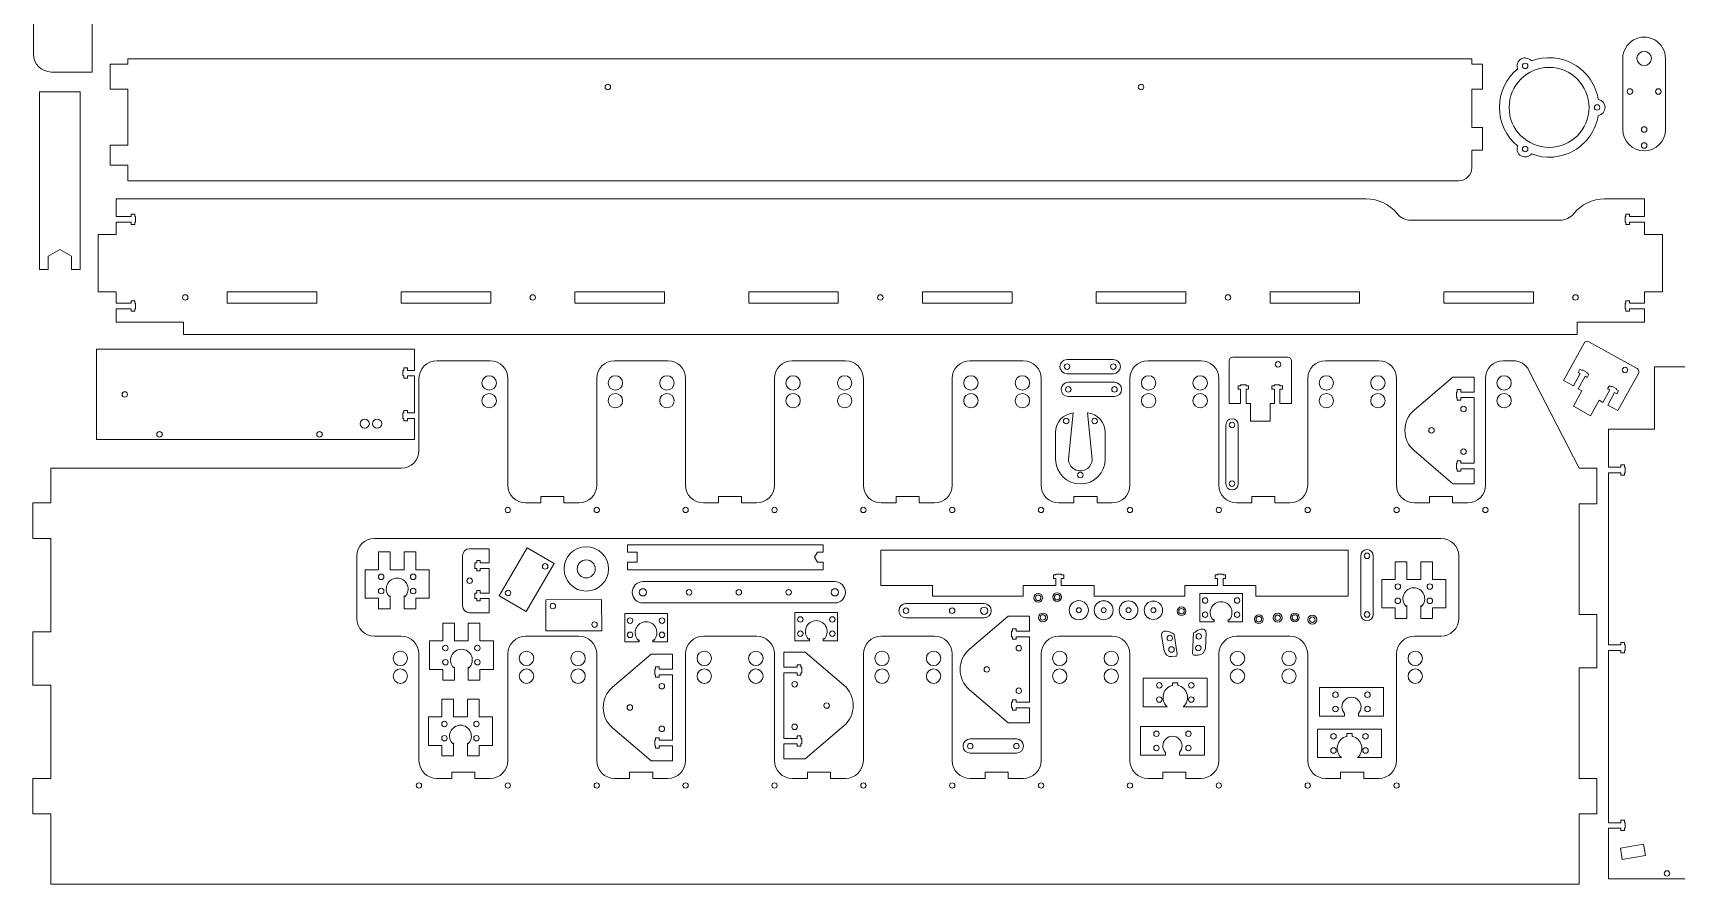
# Model space of a CAD drawing. Header units: millimetres. Extents: x 3 to 1433, y 5 to 997.
# Drawn here: x 6 to 930, y 5 to 484 of the extents above; entities that cross this region are included whole.
import ezdxf

# ---------------------------------------------------------------- set-up
doc = ezdxf.new("R2010")
doc.units = ezdxf.units.MM

msp = doc.modelspace()

# ---------------------------------------------------------------- linework, layer by layer
at = {"color": 7, "linetype": 'Continuous', "lineweight": 15}
for p, q in [((39.14, 730.53), (39.14, 461.53)), ((6.14, 471.53), (6.14, 691.73)), ((49.29, 451.87), (49.29, 465.87)), ((59.29, 465.87), (49.29, 465.87)), ((59.29, 468.87), (59.29, 465.87)), ((815.29, 468.87), (59.29, 468.87)), ((815.29, 468.87), (815.29, 465.87)), ((815.29, 465.87), (821.29, 465.87)), ((821.29, 451.87), (821.29, 465.87)), ((900.32, 469.17), (900.32, 429.17)), ((924.32, 429.17), (924.32, 469.17)), ((39.14, 461.53), (16.14, 461.53)), ((32.47, 450.44), (9.47, 450.44)), ((9.47, 450.44), (9.47, 350.44)), ((32.47, 350.44), (32.47, 450.44)), ((49.29, 451.87), (59.29, 451.87)), ((59.29, 451.87), (59.29, 420.37)), ((821.29, 451.87), (815.29, 451.87)), ((815.29, 451.87), (815.29, 430.37)), ((815.29, 430.37), (821.29, 430.37)), ((821.29, 417.59), (821.29, 430.37)), ((59.29, 420.37), (49.29, 420.37)), ((49.29, 409.2), (49.29, 420.37)), ((815.29, 417.59), (821.29, 417.59)), ((815.29, 407.57), (815.29, 417.59)), ((59.29, 409.2), (49.29, 409.2)), ((59.29, 400.37), (59.29, 409.2)), ((808.09, 400.37), (59.29, 400.37)), ((52.61, 380.14), (52.61, 390.14)), ((756.01, 390.14), (52.61, 390.14)), ((912.61, 390.14), (890.01, 390.14)), ((912.61, 380.14), (912.61, 390.14)), ((61.11, 380.14), (52.61, 380.14)), ((63.11, 381.51), (61.11, 381.51)), ((61.11, 381.51), (61.11, 380.14)), ((63.11, 380.14), (63.11, 381.51)), ((63.61, 380.14), (63.11, 380.14)), ((63.61, 377.04), (63.61, 380.14)), ((901.61, 380.14), (902.11, 380.14)), ((901.61, 377.04), (901.61, 380.14)), ((902.11, 381.51), (904.11, 381.51)), ((902.11, 380.14), (902.11, 381.51)), ((904.11, 381.51), (904.11, 380.14)), ((904.11, 380.14), (912.61, 380.14)), ((42.61, 337.86), (42.61, 370.14)), ((42.61, 370.14), (52.61, 370.14)), ((52.61, 370.14), (52.61, 377.04)), ((52.61, 377.04), (61.11, 377.04)), ((61.11, 377.04), (61.11, 375.66)), ((61.11, 375.66), (63.11, 375.66)), ((63.11, 375.66), (63.11, 377.04)), ((63.11, 377.04), (63.61, 377.04)), ((781.1, 378.14), (864.92, 378.14)), ((902.11, 377.04), (901.61, 377.04)), ((902.11, 375.66), (902.11, 377.04)), ((904.11, 375.66), (902.11, 375.66)), ((904.11, 377.04), (904.11, 375.66)), ((912.61, 377.04), (904.11, 377.04)), ((912.61, 370.14), (912.61, 377.04)), ((922.61, 370.14), (912.61, 370.14)), ((922.61, 337.86), (922.61, 370.14)), ((20.97, 361.65), (14.49, 357.92)), ((27.44, 357.92), (20.97, 361.65)), ((14.49, 357.92), (14.49, 350.44)), ((27.44, 350.44), (27.44, 357.92)), ((9.47, 350.44), (14.49, 350.44)), ((27.44, 350.44), (32.47, 350.44)), ((52.61, 337.86), (42.61, 337.86)), ((52.61, 331.46), (52.61, 337.86)), ((63.11, 332.83), (61.11, 332.83)), ((61.11, 332.83), (61.11, 331.46)), ((63.11, 331.46), (63.11, 332.83)), ((115.18, 337.9), (165.58, 337.9)), ((115.18, 331.5), (115.18, 337.9)), ((165.58, 337.9), (165.58, 331.5)), ((212.96, 337.9), (263.36, 337.9)), ((212.96, 331.5), (212.96, 337.9)), ((263.36, 337.9), (263.36, 331.5)), ((310.74, 337.9), (361.14, 337.9)), ((310.74, 331.5), (310.74, 337.9)), ((361.14, 337.9), (361.14, 331.5)), ((408.52, 337.9), (458.92, 337.9)), ((408.52, 331.5), (408.52, 337.9)), ((458.92, 337.9), (458.92, 331.5)), ((506.29, 337.9), (556.69, 337.9)), ((506.29, 331.5), (506.29, 337.9)), ((556.69, 337.9), (556.69, 331.5)), ((604.07, 337.9), (654.47, 337.9)), ((604.07, 331.5), (604.07, 337.9)), ((654.47, 337.9), (654.47, 331.5)), ((701.85, 331.5), (701.85, 337.9)), ((701.85, 337.9), (752.25, 337.9)), ((752.25, 337.9), (752.25, 331.5)), ((799.63, 337.9), (850.03, 337.9)), ((799.63, 331.5), (799.63, 337.9)), ((850.03, 337.9), (850.03, 331.5)), ((902.11, 332.83), (904.11, 332.83)), ((902.11, 331.46), (902.11, 332.83)), ((904.11, 332.83), (904.11, 331.46)), ((912.61, 337.86), (922.61, 337.86)), ((912.61, 331.46), (912.61, 337.86)), ((61.11, 331.46), (52.61, 331.46)), ((52.61, 320.86), (52.61, 328.36)), ((52.61, 328.36), (61.11, 328.36)), ((61.11, 328.36), (61.11, 326.98)), ((61.11, 326.98), (63.11, 326.98)), ((63.61, 331.46), (63.11, 331.46)), ((63.11, 326.98), (63.11, 328.36)), ((63.11, 328.36), (63.61, 328.36)), ((63.61, 328.36), (63.61, 331.46)), ((165.58, 331.5), (115.18, 331.5)), ((263.36, 331.5), (212.96, 331.5)), ((361.14, 331.5), (310.74, 331.5)), ((458.92, 331.5), (408.52, 331.5)), ((556.69, 331.5), (506.29, 331.5)), ((654.47, 331.5), (604.07, 331.5)), ((752.25, 331.5), (701.85, 331.5)), ((850.03, 331.5), (799.63, 331.5)), ((901.61, 331.46), (902.11, 331.46)), ((901.61, 328.36), (901.61, 331.46)), ((902.11, 328.36), (901.61, 328.36)), ((902.11, 326.98), (902.11, 328.36)), ((904.11, 326.98), (902.11, 326.98)), ((904.11, 331.46), (912.61, 331.46)), ((904.11, 328.36), (904.11, 326.98)), ((912.61, 328.36), (904.11, 328.36)), ((912.61, 320.86), (912.61, 328.36)), ((52.61, 320.86), (90.61, 320.86)), ((90.61, 313.86), (90.61, 320.86)), ((874.61, 320.86), (912.61, 320.86)), ((874.61, 320.86), (874.61, 313.86)), ((41.5, 305.67), (41.5, 254.67)), ((220.5, 305.67), (41.5, 305.67)), ((90.61, 313.86), (874.61, 313.86)), ((220.5, 293.67), (220.5, 305.67)), ((878.53, 308.98), (866.86, 288)), ((908.34, 294.68), (881.25, 309.75)), ((233.03, 299.1), (263.03, 299.1)), ((333.03, 299.1), (363.03, 299.1)), ((433.03, 299.1), (463.03, 299.1)), ((533.03, 299.1), (563.03, 299.1)), ((613.66, 299.79), (587.64, 299.79)), ((633.03, 299.1), (663.03, 299.1)), ((678.86, 299.05), (678.86, 275.05)), ((711.86, 301.05), (680.86, 301.05)), ((713.86, 299.05), (713.86, 275.05)), ((733.03, 299.1), (763.03, 299.1)), ((833.03, 299.1), (838.64, 299.1)), ((214, 293.67), (214.5, 293.67)), ((214, 290.57), (214, 293.67)), ((214.5, 290.57), (214, 290.57)), ((214.5, 293.67), (214.5, 295.04)), ((214.5, 295.04), (216.5, 295.04)), ((214.5, 289.19), (214.5, 290.57)), ((216.5, 289.19), (214.5, 289.19)), ((216.5, 295.04), (216.5, 293.67)), ((216.5, 293.67), (220.5, 293.67)), ((216.5, 290.57), (216.5, 289.19)), ((220.5, 290.57), (216.5, 290.57)), ((220.5, 269.77), (220.5, 290.57)), ((223.03, 248.6), (223.03, 289.1)), ((273.03, 229.1), (273.03, 289.1)), ((323.03, 289.1), (323.03, 229.1)), ((373.03, 229.1), (373.03, 289.1)), ((423.03, 289.1), (423.03, 229.1)), ((473.03, 229.1), (473.03, 289.1)), ((523.03, 289.1), (523.03, 229.1)), ((573.03, 229.1), (573.03, 289.1)), ((583.65, 295.8), (583.65, 295.78)), ((587.64, 291.79), (613.66, 291.79)), ((614.34, 286.94), (588.32, 286.94)), ((617.65, 295.78), (617.65, 295.8)), ((623.03, 289.1), (623.03, 229.1)), ((673.03, 229.1), (673.03, 289.1)), ((723.03, 289.1), (723.03, 229.1)), ((773.03, 229.1), (773.03, 289.1)), ((804.69, 289.9), (782.94, 271.3)), ((816.69, 289.9), (804.69, 289.9)), ((816.69, 281.45), (816.69, 289.9)), ((823.03, 289.1), (823.03, 229.1)), ((847.54, 293.66), (875.79, 238.6)), ((872.5, 284.87), (866.86, 288)), ((872.5, 284.87), (876.39, 291.86)), ((875.18, 292.53), (876.16, 294.28)), ((876.39, 291.86), (875.18, 292.53)), ((879.1, 290.35), (875.21, 283.36)), ((876.16, 294.28), (877.36, 293.61)), ((877.36, 293.61), (877.6, 294.04)), ((877.6, 294.04), (880.31, 292.54)), ((880.3, 289.68), (879.1, 290.35)), ((880.31, 292.54), (880.07, 292.1)), ((880.07, 292.1), (881.27, 291.43)), ((881.27, 291.43), (880.3, 289.68)), ((909.11, 291.96), (897.45, 270.99)), ((918.21, 260.62), (918.21, 295.62)), ((918.21, 295.62), (951.71, 295.62)), ((584.33, 282.95), (584.33, 282.93)), ((588.32, 278.94), (614.34, 278.94)), ((618.33, 282.93), (618.33, 282.95)), ((683.93, 285.05), (685.31, 285.05)), ((683.93, 283.05), (683.93, 285.05)), ((685.31, 283.05), (683.93, 283.05)), ((685.31, 285.55), (688.41, 285.55)), ((685.31, 285.05), (685.31, 285.55)), ((685.31, 275.05), (685.31, 283.05)), ((688.41, 285.55), (688.41, 285.05)), ((688.41, 285.05), (689.78, 285.05)), ((688.41, 283.05), (688.41, 275.05)), ((689.78, 283.05), (688.41, 283.05)), ((689.78, 285.05), (689.78, 283.05)), ((702.93, 285.05), (704.31, 285.05)), ((702.93, 283.05), (702.93, 285.05)), ((704.31, 283.05), (702.93, 283.05)), ((704.31, 285.55), (707.41, 285.55)), ((704.31, 285.05), (704.31, 285.55)), ((704.31, 275.05), (704.31, 283.05)), ((707.41, 285.55), (707.41, 285.05)), ((707.41, 285.05), (708.78, 285.05)), ((707.41, 283.05), (707.41, 275.05)), ((708.78, 283.05), (707.41, 283.05)), ((708.78, 285.05), (708.78, 283.05)), ((806.69, 281.45), (807.19, 281.45)), ((806.69, 278.35), (806.69, 281.45)), ((807.19, 278.35), (806.69, 278.35)), ((807.19, 282.83), (809.19, 282.83)), ((807.19, 281.45), (807.19, 282.83)), ((807.19, 276.98), (807.19, 278.35)), ((809.19, 282.83), (809.19, 281.45)), ((809.19, 281.45), (816.69, 281.45)), ((809.19, 278.35), (809.19, 276.98)), ((816.69, 278.35), (809.19, 278.35)), ((816.69, 241.45), (816.69, 278.35)), ((872.49, 273.43), (877.35, 282.17)), ((877.35, 282.17), (875.21, 283.36)), ((889.1, 275.63), (892.99, 282.62)), ((891.79, 283.29), (892.76, 285.04)), ((892.99, 282.62), (891.79, 283.29)), ((895.7, 281.12), (891.81, 274.13)), ((892.76, 285.04), (893.96, 284.37)), ((893.96, 284.37), (894.21, 284.81)), ((894.21, 284.81), (896.91, 283.3)), ((896.9, 280.45), (895.7, 281.12)), ((896.91, 283.3), (896.67, 282.86)), ((896.67, 282.86), (897.87, 282.2)), ((897.87, 282.2), (896.9, 280.45)), ((214, 269.77), (214.5, 269.77)), ((214, 266.67), (214, 269.77)), ((214.5, 271.14), (216.5, 271.14)), ((214.5, 269.77), (214.5, 271.14)), ((216.5, 271.14), (216.5, 269.77)), ((216.5, 269.77), (220.5, 269.77)), ((588.49, 243.74), (591.01, 269.69)), ((599.19, 269.69), (601.79, 243.76)), ((685.31, 275.05), (678.86, 275.05)), ((690.86, 275.05), (688.41, 275.05)), ((690.86, 265.05), (690.86, 275.05)), ((701.86, 265.05), (701.86, 275.05)), ((704.31, 275.05), (701.86, 275.05)), ((713.86, 275.05), (707.41, 275.05)), ((809.19, 276.98), (807.19, 276.98)), ((882.1, 268.08), (872.49, 273.43)), ((882.1, 268.08), (886.96, 276.82)), ((889.1, 275.63), (886.96, 276.82)), ((897.45, 270.99), (891.81, 274.13)), ((214.5, 266.67), (214, 266.67)), ((214.5, 265.29), (214.5, 266.67)), ((216.5, 265.29), (214.5, 265.29)), ((216.5, 266.67), (216.5, 265.29)), ((220.5, 266.67), (216.5, 266.67)), ((220.5, 254.67), (220.5, 266.67)), ((676.98, 262.9), (676.98, 229.9)), ((683.98, 229.9), (683.98, 262.9)), ((701.86, 265.05), (690.86, 265.05)), ((892.21, 239.17), (892.21, 260.62)), ((892.21, 260.62), (918.21, 260.62)), ((41.5, 254.67), (220.5, 254.67)), ((581.14, 258.75), (581.14, 243.75)), ((609.14, 243.75), (609.14, 258.75)), ((782.94, 248.5), (804.69, 229.9)), ((806.69, 241.45), (807.19, 241.45)), ((806.69, 238.35), (806.69, 241.45)), ((807.19, 242.83), (809.19, 242.83)), ((807.19, 241.45), (807.19, 242.83)), ((809.19, 242.83), (809.19, 241.45)), ((809.19, 241.45), (816.69, 241.45)), ((901.21, 240.55), (899.21, 240.55)), ((899.21, 240.55), (899.21, 239.17)), ((901.21, 239.17), (901.21, 240.55)), ((15.84, 238.6), (213.03, 238.6)), ((15.84, 238.6), (15.84, 219.1)), ((807.19, 238.35), (806.69, 238.35)), ((807.19, 236.98), (807.19, 238.35)), ((809.19, 236.98), (807.19, 236.98)), ((809.19, 238.35), (809.19, 236.98)), ((816.69, 238.35), (809.19, 238.35)), ((816.69, 229.9), (816.69, 238.35)), ((875.79, 238.6), (885.79, 238.6)), ((885.79, 238.6), (885.79, 218.6)), ((899.21, 239.17), (892.21, 239.17)), ((892.21, 139.17), (892.21, 236.07)), ((892.21, 236.07), (899.21, 236.07)), ((899.21, 236.07), (899.21, 234.7)), ((899.21, 234.7), (901.21, 234.7)), ((901.71, 239.17), (901.21, 239.17)), ((901.21, 234.7), (901.21, 236.07)), ((901.21, 236.07), (901.71, 236.07)), ((901.71, 236.07), (901.71, 239.17)), ((291.53, 219.1), (291.53, 222.6)), ((291.53, 222.6), (304.53, 222.6)), ((304.53, 222.6), (304.53, 219.1)), ((391.53, 219.1), (391.53, 222.6)), ((391.53, 222.6), (404.53, 222.6)), ((404.53, 222.6), (404.53, 219.1)), ((491.53, 219.1), (491.53, 222.6)), ((491.53, 222.6), (504.53, 222.6)), ((504.53, 222.6), (504.53, 219.1)), ((591.53, 219.1), (591.53, 222.6)), ((591.53, 222.6), (604.53, 222.6)), ((604.53, 222.6), (604.53, 219.1)), ((691.53, 219.1), (691.53, 222.6)), ((691.53, 222.6), (704.53, 222.6)), ((704.53, 222.6), (704.53, 219.1)), ((791.53, 219.1), (791.53, 222.6)), ((791.53, 222.6), (804.53, 222.6)), ((804.53, 222.6), (804.53, 219.1)), ((804.69, 229.9), (816.69, 229.9)), ((5.79, 199.1), (5.79, 219.1)), ((15.84, 219.1), (5.79, 219.1)), ((291.53, 219.1), (283.03, 219.1)), ((313.03, 219.1), (304.53, 219.1)), ((391.53, 219.1), (383.03, 219.1)), ((413.03, 219.1), (404.53, 219.1)), ((491.53, 219.1), (483.03, 219.1)), ((513.03, 219.1), (504.53, 219.1)), ((591.53, 219.1), (583.03, 219.1)), ((613.03, 219.1), (604.53, 219.1)), ((691.53, 219.1), (683.03, 219.1)), ((713.03, 219.1), (704.53, 219.1)), ((791.53, 219.1), (783.03, 219.1)), ((813.03, 219.1), (804.53, 219.1)), ((875.74, 218.6), (885.79, 218.6)), ((875.74, 156.35), (875.74, 218.6)), ((5.79, 199.1), (15.84, 199.1)), ((15.84, 199.1), (15.84, 146.6)), ((198.03, 199.1), (798.03, 199.1)), ((340.43, 195.52), (450.43, 195.52)), ((340.43, 191.29), (340.43, 195.52)), ((450.43, 195.52), (450.43, 191.29)), ((188.03, 154.1), (188.03, 189.1)), ((200.33, 191.49), (200.33, 181.49)), ((200.33, 191.49), (206.88, 191.49)), ((206.88, 191.49), (206.88, 181.49)), ((214.66, 191.49), (214.66, 181.49)), ((214.66, 191.49), (221.21, 191.49)), ((221.21, 191.49), (221.21, 181.49)), ((247.52, 161.29), (247.52, 189.29)), ((251.52, 193.29), (262.52, 193.29)), ((255.52, 185.29), (254.52, 185.29)), ((254.52, 185.29), (254.52, 182.19)), ((257.52, 186.67), (255.52, 186.67)), ((255.52, 186.67), (255.52, 185.29)), ((257.52, 185.29), (257.52, 186.67)), ((262.52, 185.29), (257.52, 185.29)), ((262.52, 193.29), (262.52, 185.29)), ((283.91, 193.86), (268.12, 166.73)), ((283.24, 157.92), (299.04, 185.06)), ((299.04, 185.06), (283.91, 193.86)), ((340.43, 191.29), (345.83, 191.29)), ((345.83, 185.74), (340.43, 185.74)), ((340.43, 181.52), (340.43, 185.74)), ((345.83, 191.29), (345.83, 185.74)), ((445.63, 188.52), (447.23, 191.29)), ((447.23, 185.74), (445.63, 188.52)), ((447.23, 191.29), (450.43, 191.29)), ((450.43, 185.74), (447.23, 185.74)), ((450.43, 185.74), (450.43, 181.52)), ((745.87, 192.53), (482.87, 192.53)), ((482.87, 192.53), (482.87, 172.53)), ((745.87, 166.53), (745.87, 192.53)), ((752.92, 189.31), (752.92, 156.31)), ((759.92, 156.31), (759.92, 189.31)), ((772.3, 186.01), (778.85, 186.01)), ((772.3, 186.01), (772.3, 176.01)), ((778.85, 186.01), (778.85, 176.01)), ((786.63, 186.01), (786.63, 176.01)), ((786.63, 186.01), (793.18, 186.01)), ((793.18, 186.01), (793.18, 176.01)), ((808.03, 189.1), (808.03, 154.1)), ((192.77, 181.49), (192.77, 165.49)), ((200.33, 181.49), (192.77, 181.49)), ((214.66, 181.49), (206.88, 181.49)), ((228.77, 181.49), (221.21, 181.49)), ((228.77, 165.49), (228.77, 181.49)), ((254.52, 182.19), (255.52, 182.19)), ((255.52, 182.19), (255.52, 180.82)), ((255.52, 180.82), (257.52, 180.82)), ((257.52, 180.82), (257.52, 182.19)), ((257.52, 182.19), (262.52, 182.19)), ((262.52, 182.19), (262.52, 168.39)), ((450.43, 181.52), (340.43, 181.52)), ((581.32, 178.53), (579.95, 178.53)), ((579.95, 178.53), (579.95, 176.53)), ((579.95, 176.53), (581.32, 176.53)), ((584.42, 179.03), (581.32, 179.03)), ((581.32, 179.03), (581.32, 178.53)), ((581.32, 176.53), (581.32, 172.53)), ((584.42, 178.53), (584.42, 179.03)), ((585.8, 178.53), (584.42, 178.53)), ((584.42, 172.53), (584.42, 176.53)), ((584.42, 176.53), (585.8, 176.53)), ((585.8, 176.53), (585.8, 178.53)), ((672.32, 178.53), (670.95, 178.53)), ((670.95, 178.53), (670.95, 176.53)), ((670.95, 176.53), (672.32, 176.53)), ((675.42, 179.03), (672.32, 179.03)), ((672.32, 179.03), (672.32, 178.53)), ((672.32, 176.53), (672.32, 172.53)), ((675.42, 178.53), (675.42, 179.03)), ((676.8, 178.53), (675.42, 178.53)), ((675.42, 172.53), (675.42, 176.53)), ((675.42, 176.53), (676.8, 176.53)), ((676.8, 176.53), (676.8, 178.53)), ((764.74, 160.01), (764.74, 176.01)), ((764.74, 176.01), (772.3, 176.01)), ((778.85, 176.01), (786.63, 176.01)), ((793.18, 176.01), (800.74, 176.01)), ((800.74, 176.01), (800.74, 160.01)), ((206.45, 166.34), (206.88, 166.76)), ((206.88, 159.49), (206.88, 166.76)), ((214.66, 159.49), (214.66, 166.76)), ((214.66, 166.76), (215.08, 166.34)), ((255.52, 168.39), (254.52, 168.39)), ((254.52, 168.39), (254.52, 165.29)), ((257.52, 169.77), (255.52, 169.77)), ((255.52, 169.77), (255.52, 168.39)), ((257.52, 168.39), (257.52, 169.77)), ((262.52, 168.39), (257.52, 168.39)), ((268.12, 166.73), (283.24, 157.92)), ((456.98, 174.78), (348.98, 174.78)), ((511.87, 172.53), (482.87, 172.53)), ((511.87, 166.53), (511.87, 172.53)), ((511.87, 166.53), (562.87, 166.53)), ((581.32, 172.53), (562.87, 172.53)), ((562.87, 172.53), (562.87, 166.53)), ((602.87, 172.53), (584.42, 172.53)), ((602.87, 166.53), (602.87, 172.53)), ((602.87, 166.53), (653.87, 166.53)), ((672.32, 172.53), (653.87, 172.53)), ((653.87, 172.53), (653.87, 166.53)), ((662.32, 168.19), (662.32, 152.19)), ((686.32, 168.19), (662.32, 168.19)), ((693.87, 172.53), (675.42, 172.53)), ((686.32, 152.19), (686.32, 168.19)), ((693.87, 166.53), (693.87, 172.53)), ((693.87, 166.53), (745.87, 166.53)), ((192.77, 165.49), (200.33, 165.49)), ((200.33, 159.49), (200.33, 165.49)), ((206.88, 159.49), (200.33, 159.49)), ((221.21, 159.49), (214.66, 159.49)), ((221.21, 165.49), (228.77, 165.49)), ((221.21, 159.49), (221.21, 165.49)), ((262.52, 157.29), (251.52, 157.29)), ((254.52, 165.29), (255.52, 165.29)), ((255.52, 165.29), (255.52, 163.92)), ((255.52, 163.92), (257.52, 163.92)), ((257.52, 163.92), (257.52, 165.29)), ((257.52, 165.29), (262.52, 165.29)), ((262.52, 165.29), (262.52, 157.29)), ((325.75, 164.65), (294.35, 164.52)), ((294.35, 164.52), (294.42, 147.02)), ((325.82, 147.15), (325.75, 164.65)), ((348.98, 162.78), (456.98, 162.78)), ((434.56, 157.52), (434.56, 141.52)), ((458.56, 157.52), (434.56, 157.52)), ((458.56, 141.52), (458.56, 157.52)), ((493.01, 158.42), (493.01, 158.4)), ((541.01, 162.42), (497.01, 162.42)), ((545.01, 158.4), (545.01, 158.42)), ((772.3, 160.01), (764.74, 160.01)), ((772.3, 154.01), (772.3, 160.01)), ((778.85, 161.28), (778.43, 160.86)), ((778.85, 154.01), (778.85, 161.28)), ((786.63, 154.01), (786.63, 161.28)), ((787.06, 160.86), (786.63, 161.28)), ((800.74, 160.01), (793.18, 160.01)), ((793.18, 154.01), (793.18, 160.01)), ((236.46, 151.44), (236.46, 141.44)), ((236.46, 151.44), (243.01, 151.44)), ((243.01, 151.44), (243.01, 141.44)), ((250.79, 151.44), (250.79, 141.44)), ((250.79, 151.44), (257.34, 151.44)), ((257.34, 151.44), (257.34, 141.44)), ((338.78, 156.87), (338.78, 140.87)), ((362.78, 156.87), (338.78, 156.87)), ((362.78, 140.87), (362.78, 156.87)), ((497.01, 154.4), (541.01, 154.4)), ((554.48, 155.38), (532.73, 136.78)), ((566.48, 155.38), (554.48, 155.38)), ((556.98, 148.31), (558.98, 148.31)), ((556.98, 146.93), (556.98, 148.31)), ((558.98, 148.31), (558.98, 146.93)), ((566.48, 146.93), (566.48, 155.38)), ((662.32, 152.19), (670.43, 152.19)), ((663.73, 148.09), (663.65, 148.09)), ((670, 153.05), (670.43, 153.46)), ((670.43, 153.46), (670.43, 152.19)), ((678.21, 153.46), (678.63, 153.04)), ((678.21, 152.19), (678.21, 153.46)), ((678.21, 152.19), (686.32, 152.19)), ((778.85, 154.01), (772.3, 154.01)), ((793.18, 154.01), (786.63, 154.01)), ((885.79, 156.35), (875.74, 156.35)), ((885.79, 156.35), (885.79, 126.35)), ((5.79, 116.6), (5.79, 146.6)), ((15.84, 146.6), (5.79, 146.6)), ((213.03, 144.1), (198.03, 144.1)), ((228.9, 141.44), (228.9, 125.44)), ((236.46, 141.44), (228.9, 141.44)), ((250.79, 141.44), (243.01, 141.44)), ((264.9, 141.44), (257.34, 141.44)), ((264.9, 125.44), (264.9, 141.44)), ((313.03, 144.1), (283.03, 144.1)), ((294.42, 147.02), (325.82, 147.15)), ((338.78, 140.87), (346.89, 140.87)), ((346.46, 141.73), (346.89, 142.14)), ((346.89, 142.14), (346.89, 140.87)), ((354.67, 142.14), (355.09, 141.72)), ((354.67, 140.87), (354.67, 142.14)), ((354.67, 140.87), (362.78, 140.87)), ((413.03, 144.1), (383.03, 144.1)), ((434.56, 141.52), (442.67, 141.52)), ((442.24, 142.37), (442.67, 142.79)), ((442.67, 142.79), (442.67, 141.52)), ((450.45, 142.79), (450.87, 142.37)), ((450.45, 141.52), (450.45, 142.79)), ((450.45, 141.52), (458.56, 141.52)), ((513.03, 144.1), (483.03, 144.1)), ((556.48, 146.93), (556.98, 146.93)), ((556.48, 143.83), (556.48, 146.93)), ((556.98, 143.83), (556.48, 143.83)), ((556.98, 142.46), (556.98, 143.83)), ((558.98, 142.46), (556.98, 142.46)), ((558.98, 146.93), (566.48, 146.93)), ((558.98, 143.83), (558.98, 142.46)), ((566.48, 143.83), (558.98, 143.83)), ((566.48, 106.93), (566.48, 143.83)), ((613.03, 144.1), (583.03, 144.1)), ((640.86, 144.6), (642.2, 135.95)), ((642.8, 146.91), (642.72, 146.91)), ((649.68, 133.93), (647.95, 145.31)), ((658.71, 145.91), (658.27, 134.41)), ((665.47, 137.26), (665.84, 146.01)), ((713.03, 144.1), (683.03, 144.1)), ((798.03, 144.1), (783.03, 144.1)), ((899.21, 139.17), (892.21, 139.17)), ((901.21, 140.55), (899.21, 140.55)), ((899.21, 140.55), (899.21, 139.17)), ((901.21, 139.17), (901.21, 140.55)), ((901.71, 139.17), (901.21, 139.17)), ((901.71, 136.07), (901.71, 139.17)), ((223.03, 74.1), (223.03, 134.1)), ((273.03, 134.1), (273.03, 74.1)), ((323.03, 74.1), (323.03, 134.1)), ((353.67, 133.96), (331.93, 115.36)), ((365.67, 133.96), (353.67, 133.96)), ((365.67, 125.51), (365.67, 133.96)), ((373.03, 134.1), (373.03, 74.1)), ((423.03, 74.1), (423.03, 134.1)), ((428.36, 135.07), (440.36, 135.07)), ((428.36, 126.62), (428.36, 135.07)), ((440.36, 135.07), (462.11, 116.47)), ((473.03, 134.1), (473.03, 74.1)), ((523.03, 74.1), (523.03, 134.1)), ((573.03, 134.1), (573.03, 74.1)), ((623.03, 74.1), (623.03, 134.1)), ((646.64, 132.66), (648.75, 132.78)), ((659.33, 133.38), (661.43, 133.49)), ((673.03, 134.1), (673.03, 74.1)), ((723.03, 74.1), (723.03, 134.1)), ((773.03, 134.1), (773.03, 74.1)), ((892.21, 39.17), (892.21, 136.07)), ((892.21, 136.07), (899.21, 136.07)), ((899.21, 136.07), (899.21, 134.7)), ((899.21, 134.7), (901.21, 134.7)), ((901.21, 134.7), (901.21, 136.07)), ((901.21, 136.07), (901.71, 136.07)), ((228.9, 125.44), (236.46, 125.44)), ((236.46, 119.44), (236.46, 125.44)), ((242.59, 126.3), (243.01, 126.71)), ((243.01, 119.44), (243.01, 126.71)), ((250.79, 119.44), (250.79, 126.71)), ((250.79, 126.71), (251.21, 126.29)), ((257.34, 125.44), (264.9, 125.44)), ((257.34, 119.44), (257.34, 125.44)), ((355.67, 125.51), (356.17, 125.51)), ((355.67, 122.41), (355.67, 125.51)), ((356.17, 122.41), (355.67, 122.41)), ((356.17, 126.89), (358.17, 126.89)), ((356.17, 125.51), (356.17, 126.89)), ((356.17, 121.04), (356.17, 122.41)), ((358.17, 121.04), (356.17, 121.04)), ((358.17, 126.89), (358.17, 125.51)), ((358.17, 125.51), (365.67, 125.51)), ((358.17, 122.41), (358.17, 121.04)), ((365.67, 122.41), (358.17, 122.41)), ((365.67, 85.51), (365.67, 122.41)), ((435.86, 126.62), (428.36, 126.62)), ((428.36, 123.52), (435.86, 123.52)), ((428.36, 86.62), (428.36, 123.52)), ((437.86, 128), (435.86, 128)), ((435.86, 128), (435.86, 126.62)), ((435.86, 123.52), (435.86, 122.15)), ((435.86, 122.15), (437.86, 122.15)), ((437.86, 126.62), (437.86, 128)), ((438.36, 126.62), (437.86, 126.62)), ((437.86, 122.15), (437.86, 123.52)), ((437.86, 123.52), (438.36, 123.52)), ((438.36, 123.52), (438.36, 126.62)), ((666.52, 120.44), (630.52, 120.44)), ((630.52, 120.44), (630.52, 104.44)), ((666.52, 104.44), (666.52, 120.44)), ((875.74, 126.35), (885.79, 126.35)), ((875.74, 64.1), (875.74, 126.35)), ((5.79, 116.6), (15.84, 116.6)), ((15.84, 116.6), (15.84, 64.1)), ((243.01, 119.44), (236.46, 119.44)), ((257.34, 119.44), (250.79, 119.44)), ((532.73, 113.99), (554.48, 95.38)), ((650.02, 117.94), (647.02, 117.94)), ((647.02, 117.94), (647.02, 116.38)), ((650.02, 116.38), (650.02, 117.94)), ((765.66, 115.15), (729.66, 115.15)), ((729.66, 115.15), (729.66, 99.15)), ((765.66, 99.15), (765.66, 115.15)), ((235.92, 108.69), (235.92, 98.69)), ((235.92, 108.69), (242.47, 108.69)), ((242.47, 108.69), (242.47, 98.69)), ((250.25, 108.69), (250.25, 98.69)), ((250.25, 108.69), (256.8, 108.69)), ((256.8, 108.69), (256.8, 98.69)), ((556.48, 106.93), (556.98, 106.93)), ((556.48, 103.83), (556.48, 106.93)), ((556.98, 103.83), (556.48, 103.83)), ((556.98, 108.31), (558.98, 108.31)), ((556.98, 106.93), (556.98, 108.31)), ((556.98, 102.46), (556.98, 103.83)), ((558.98, 102.46), (556.98, 102.46)), ((558.98, 108.31), (558.98, 106.93)), ((558.98, 106.93), (566.48, 106.93)), ((558.98, 103.83), (558.98, 102.46)), ((566.48, 103.83), (558.98, 103.83)), ((566.48, 95.38), (566.48, 103.83)), ((630.52, 104.44), (643.99, 104.44)), ((653.06, 104.44), (666.52, 104.44)), ((228.36, 98.69), (228.36, 82.69)), ((235.92, 98.69), (228.36, 98.69)), ((250.25, 98.69), (242.47, 98.69)), ((264.36, 98.69), (256.8, 98.69)), ((264.36, 82.69), (264.36, 98.69)), ((331.93, 92.56), (353.67, 73.96)), ((462.11, 93.67), (440.36, 75.07)), ((554.48, 95.38), (566.48, 95.38)), ((628.93, 93.2), (664.93, 93.2)), ((628.93, 77.2), (628.93, 93.2)), ((664.93, 93.2), (664.93, 77.2)), ((729.66, 99.15), (743.77, 99.15)), ((743.77, 100.61), (743.77, 99.15)), ((751.55, 99.15), (751.55, 100.61)), ((751.55, 99.15), (765.66, 99.15)), ((242.05, 83.55), (242.47, 83.96)), ((242.47, 76.69), (242.47, 83.96)), ((250.25, 76.69), (250.25, 83.96)), ((250.25, 83.96), (250.67, 83.54)), ((355.67, 85.51), (356.17, 85.51)), ((355.67, 82.41), (355.67, 85.51)), ((356.17, 86.89), (358.17, 86.89)), ((356.17, 85.51), (356.17, 86.89)), ((358.17, 86.89), (358.17, 85.51)), ((358.17, 85.51), (365.67, 85.51)), ((435.86, 86.62), (428.36, 86.62)), ((428.36, 83.52), (435.86, 83.52)), ((428.36, 75.07), (428.36, 83.52)), ((437.86, 88), (435.86, 88)), ((435.86, 88), (435.86, 86.62)), ((435.86, 83.52), (435.86, 82.15)), ((437.86, 86.62), (437.86, 88)), ((438.36, 86.62), (437.86, 86.62)), ((437.86, 82.15), (437.86, 83.52)), ((437.86, 83.52), (438.36, 83.52)), ((438.36, 83.52), (438.36, 86.62)), ((533.15, 86.26), (559.17, 86.26)), ((728.55, 91.77), (764.55, 91.77)), ((728.55, 75.77), (728.55, 91.77)), ((745.05, 89.27), (748.05, 89.27)), ((745.05, 87.71), (745.05, 89.27)), ((748.05, 89.27), (748.05, 87.71)), ((764.55, 91.77), (764.55, 75.77)), ((228.36, 82.69), (235.92, 82.69)), ((235.92, 76.69), (235.92, 82.69)), ((242.47, 76.69), (235.92, 76.69)), ((256.8, 76.69), (250.25, 76.69)), ((256.8, 82.69), (264.36, 82.69)), ((256.8, 76.69), (256.8, 82.69)), ((356.17, 82.41), (355.67, 82.41)), ((356.17, 81.04), (356.17, 82.41)), ((358.17, 81.04), (356.17, 81.04)), ((358.17, 82.41), (358.17, 81.04)), ((365.67, 82.41), (358.17, 82.41)), ((365.67, 73.96), (365.67, 82.41)), ((440.36, 75.07), (428.36, 75.07)), ((435.86, 82.15), (437.86, 82.15)), ((529.16, 82.25), (529.16, 82.27)), ((559.17, 78.26), (533.15, 78.26)), ((563.16, 82.27), (563.16, 82.25)), ((643.04, 77.2), (628.93, 77.2)), ((643.04, 77.2), (643.04, 78.65)), ((650.82, 78.65), (650.82, 77.2)), ((664.93, 77.2), (650.82, 77.2)), ((742.02, 75.77), (728.55, 75.77)), ((764.55, 75.77), (751.09, 75.77)), ((241.53, 64.1), (241.53, 67.6)), ((241.53, 67.6), (254.53, 67.6)), ((254.53, 67.6), (254.53, 64.1)), ((341.53, 64.1), (341.53, 67.6)), ((341.53, 67.6), (354.53, 67.6)), ((353.67, 73.96), (365.67, 73.96)), ((354.53, 67.6), (354.53, 64.1)), ((441.53, 64.1), (441.53, 67.6)), ((441.53, 67.6), (454.53, 67.6)), ((454.53, 67.6), (454.53, 64.1)), ((541.53, 64.1), (541.53, 67.6)), ((541.53, 67.6), (554.53, 67.6)), ((554.53, 67.6), (554.53, 64.1)), ((641.53, 64.1), (641.53, 67.6)), ((641.53, 67.6), (654.53, 67.6)), ((654.53, 67.6), (654.53, 64.1)), ((741.53, 64.1), (741.53, 67.6)), ((741.53, 67.6), (754.53, 67.6)), ((754.53, 67.6), (754.53, 64.1)), ((5.79, 44.1), (5.79, 64.1)), ((15.84, 64.1), (5.79, 64.1)), ((241.53, 64.1), (233.03, 64.1)), ((263.03, 64.1), (254.53, 64.1)), ((341.53, 64.1), (333.03, 64.1)), ((363.03, 64.1), (354.53, 64.1)), ((441.53, 64.1), (433.03, 64.1)), ((463.03, 64.1), (454.53, 64.1)), ((541.53, 64.1), (533.03, 64.1)), ((563.03, 64.1), (554.53, 64.1)), ((641.53, 64.1), (633.03, 64.1)), ((663.03, 64.1), (654.53, 64.1)), ((741.53, 64.1), (733.03, 64.1)), ((763.03, 64.1), (754.53, 64.1)), ((885.79, 64.1), (875.74, 64.1)), ((885.79, 64.1), (885.79, 44.1)), ((15.84, 44.1), (5.79, 44.1)), ((15.84, 4.6), (15.84, 44.1)), ((875.74, 44.1), (875.74, 4.6)), ((885.79, 44.1), (875.74, 44.1)), ((899.21, 39.17), (892.21, 39.17)), ((901.21, 40.55), (899.21, 40.55)), ((899.21, 40.55), (899.21, 39.17)), ((901.21, 39.17), (901.21, 40.55)), ((901.71, 39.17), (901.21, 39.17)), ((901.71, 36.07), (901.71, 39.17)), ((892.21, 7.62), (892.21, 36.07)), ((892.21, 36.07), (899.21, 36.07)), ((899.21, 36.07), (899.21, 34.7)), ((899.21, 34.7), (901.21, 34.7)), ((901.21, 34.7), (901.21, 36.07)), ((901.21, 36.07), (901.71, 36.07)), ((898.93, 24.77), (911.91, 27.06)), ((900.04, 18.47), (898.93, 24.77)), ((913.02, 20.76), (900.04, 18.47)), ((911.91, 27.06), (913.02, 20.76)), ((875.74, 4.6), (15.84, 4.6)), ((892.21, 7.62), (951.71, 7.62))]:
    msp.add_line(p, q, dxfattribs=at)
for centre, radius in [((912.32, 469.17), 4.05), ((858.87, 441.59), 22.5), ((845.37, 464.97), 1.55), ((329.29, 453.07), 1.55), ((629.29, 453.07), 1.55), ((904.32, 450.57), 1.55), ((920.32, 450.57), 1.55), ((885.87, 441.59), 1.55), ((912.32, 429.17), 1.55), ((845.37, 418.21), 1.55), ((912.32, 420.17), 1.55), ((91.5, 334.7), 1.55), ((287.05, 334.7), 1.55), ((482.61, 334.7), 1.55), ((678.16, 334.7), 1.55), ((873.72, 334.7), 1.55), ((587.65, 295.79), 1.55), ((613.65, 295.79), 1.55), ((706.36, 297.05), 1.55), ((262.53, 286.6), 4.05), ((333.53, 286.6), 4.05), ((362.53, 286.6), 4.05), ((433.53, 286.6), 4.05), ((462.53, 286.6), 4.05), ((533.53, 286.6), 4.05), ((562.53, 286.6), 4.05), ((633.53, 286.6), 4.05), ((662.53, 286.6), 4.05), ((733.53, 286.6), 4.05), ((762.53, 286.6), 4.05), ((833.53, 286.6), 4.05), ((901.59, 293.86), 1.55), ((57.5, 280.12), 1.55), ((262.53, 276.6), 4.05), ((333.53, 276.6), 4.05), ((362.53, 276.6), 4.05), ((433.53, 276.6), 4.05), ((462.53, 276.6), 4.05), ((533.53, 276.6), 4.05), ((562.53, 276.6), 4.05), ((588.33, 282.94), 1.55), ((614.33, 282.94), 1.55), ((633.53, 276.6), 4.05), ((662.53, 276.6), 4.05), ((733.53, 276.6), 4.05), ((762.53, 276.6), 4.05), ((833.53, 276.6), 4.05), ((810.69, 271.89), 1.55), ((77.05, 257.67), 1.55), ((167.05, 257.67), 1.55), ((192.5, 263.67), 2.6), ((199.5, 263.67), 2.6), ((587.14, 265.15), 1.55), ((603.14, 265.15), 1.55), ((680.48, 262.9), 1.55), ((792.69, 259.9), 1.55), ((810.69, 247.92), 1.55), ((595.14, 234.75), 1.55), ((680.48, 229.9), 1.55), ((273.03, 215.1), 1.5), ((323.03, 215.1), 1.5), ((373.03, 215.1), 1.5), ((423.03, 215.1), 1.5), ((473.03, 215.1), 1.5), ((523.03, 215.1), 1.5), ((573.03, 215.1), 1.5), ((623.03, 215.1), 1.5), ((673.03, 215.1), 1.5), ((723.03, 215.1), 1.5), ((773.03, 215.1), 1.5), ((823.03, 215.1), 1.5), ((317.14, 181.96), 12.5), ((294, 183.36), 1.55), ((317.14, 181.96), 5.05), ((756.42, 189.31), 1.55), ((201.77, 177.49), 1.55), ((219.77, 177.49), 1.55), ((251.52, 175.29), 1.55), ((201.77, 169.49), 1.55), ((219.77, 169.49), 1.55), ((273.15, 168.42), 1.55), ((348.98, 168.78), 2.05), ((374.98, 168.78), 1.55), ((402.98, 168.78), 1.55), ((430.98, 168.78), 1.55), ((456.98, 168.78), 2.05), ((571.43, 165.7), 2.5), ((571.43, 165.7), 1.55), ((582.07, 166.07), 2.5), ((582.07, 166.07), 1.55), ((773.74, 172.01), 1.55), ((791.74, 172.01), 1.55), ((298.36, 161.04), 1.55), ((497.01, 158.42), 1.55), ((523.01, 158.42), 1.55), ((541.01, 158.42), 2.05), ((594.23, 158.7), 5.4), ((594.23, 158.7), 1.4), ((608.23, 158.7), 5.33), ((608.23, 158.7), 1.4), ((622.23, 158.7), 5.25), ((622.23, 158.7), 1.4), ((636.23, 158.7), 5.17), ((636.23, 158.7), 1.4), ((652.02, 158.14), 2.5), ((652.02, 158.14), 1.55), ((665.32, 164.19), 1.55), ((665.32, 156.19), 1.55), ((683.32, 164.19), 1.55), ((683.32, 156.19), 1.55), ((756.42, 156.31), 1.55), ((773.74, 164.01), 1.55), ((791.74, 164.01), 1.55), ((321.8, 150.63), 1.55), ((341.78, 152.87), 1.55), ((359.78, 152.87), 1.55), ((437.56, 153.52), 1.55), ((455.56, 153.52), 1.55), ((574.06, 154.64), 2.5), ((574.06, 154.64), 1.55), ((695.56, 153.66), 2.5), ((695.56, 153.66), 1.55), ((706.15, 154.47), 2.5), ((706.15, 154.47), 1.55), ((715.79, 154.63), 2.5), ((715.79, 154.63), 1.55), ((725.65, 153.37), 2.5), ((725.65, 153.37), 1.55), ((237.9, 137.44), 1.55), ((255.9, 137.44), 1.55), ((341.78, 144.87), 1.55), ((359.78, 144.87), 1.55), ((437.56, 145.52), 1.55), ((455.56, 145.52), 1.55), ((560.48, 137.37), 1.55), ((645.44, 143.05), 1.55), ((661.49, 137.48), 1.55), ((661.74, 143.97), 1.55), ((212.53, 131.6), 4.05), ((237.9, 129.44), 1.55), ((255.9, 129.44), 1.55), ((283.53, 131.6), 4.05), ((312.53, 131.6), 4.05), ((383.53, 131.6), 4.05), ((412.53, 131.6), 4.05), ((483.53, 131.6), 4.05), ((512.53, 131.6), 4.05), ((583.53, 131.6), 4.05), ((612.53, 131.6), 4.05), ((646.42, 136.63), 1.55), ((683.53, 131.6), 4.05), ((712.53, 131.6), 4.05), ((783.53, 131.6), 4.05), ((212.53, 121.6), 4.05), ((283.53, 121.6), 4.05), ((312.53, 121.6), 4.05), ((383.53, 121.6), 4.05), ((412.53, 121.6), 4.05), ((483.53, 121.6), 4.05), ((512.53, 121.6), 4.05), ((542.48, 125.38), 1.55), ((583.53, 121.6), 4.05), ((612.53, 121.6), 4.05), ((683.53, 121.6), 4.05), ((712.53, 121.6), 4.05), ((783.53, 121.6), 4.05), ((359.67, 115.95), 1.55), ((434.36, 117.06), 1.55), ((560.48, 113.4), 1.55), ((639.52, 116.44), 1.55), ((657.52, 116.44), 1.55), ((738.66, 111.15), 1.55), ((756.66, 111.15), 1.55), ((341.67, 103.96), 1.55), ((452.36, 105.07), 1.55), ((639.52, 108.44), 1.55), ((657.52, 108.44), 1.55), ((738.66, 103.15), 1.55), ((756.66, 103.15), 1.55), ((237.36, 94.69), 1.55), ((255.36, 94.69), 1.55), ((359.67, 91.98), 1.55), ((434.36, 93.09), 1.55), ((237.36, 86.69), 1.55), ((255.36, 86.69), 1.55), ((533.16, 82.26), 1.55), ((559.16, 82.26), 1.55), ((637.93, 89.2), 1.55), ((655.93, 89.2), 1.55), ((737.55, 87.77), 1.55), ((755.55, 87.77), 1.55), ((637.93, 81.2), 1.55), ((655.93, 81.2), 1.55), ((737.55, 79.77), 1.55), ((755.55, 79.77), 1.55), ((223.03, 60.1), 1.5), ((273.03, 60.1), 1.5), ((323.03, 60.1), 1.5), ((373.03, 60.1), 1.5), ((423.03, 60.1), 1.5), ((473.03, 60.1), 1.5), ((523.03, 60.1), 1.5), ((573.03, 60.1), 1.5), ((623.03, 60.1), 1.5), ((673.03, 60.1), 1.5), ((723.03, 60.1), 1.5), ((773.03, 60.1), 1.5), ((925.21, 10.62), 1.55)]:
    msp.add_circle(centre, radius, dxfattribs=at)
for centre, radius, start, end in [((912.32, 469.17), 12, 359.99999, 180.00001), ((16.14, 471.53), 10, 180, 270), ((858.87, 441.59), 28, 129.15248, 230.84752), ((845.37, 464.97), 4.5, 38.22172, 201.77828), ((858.87, 441.59), 28, 9.15248, 110.84752), ((885.87, 441.59), 4.5, 278.22172, 81.77828), ((858.87, 441.59), 28, 249.15248, 350.84752), ((912.32, 429.17), 12, 180, 0), ((845.37, 418.21), 4.5, 158.22172, 321.77828), ((808.09, 407.57), 7.2, 270, 0), ((756.01, 367.91), 22.23, 38.88215, 90), ((890.01, 367.91), 22.23, 90, 141.11785), ((781.1, 388.14), 10, 218.88215, 270), ((864.92, 388.14), 10, 270, 321.11785), ((880.27, 308.01), 2, 60.91559, 150.91559), ((233.03, 289.1), 10, 90, 180), ((263.03, 289.1), 10, 360, 90), ((333.03, 289.1), 10, 90, 180), ((363.03, 289.1), 10, 360, 90), ((433.03, 289.1), 10, 90, 180), ((463.03, 289.1), 10, 360, 90), ((533.03, 289.1), 10, 90, 180), ((563.03, 289.1), 10, 360, 90), ((587.64, 295.8), 3.99, 90, 180), ((613.66, 295.8), 3.99, 0, 90), ((633.03, 289.1), 10, 90, 180), ((663.03, 289.1), 10, 360, 90), ((680.86, 299.05), 2, 90, 180), ((711.86, 299.05), 2, 0, 90), ((733.03, 289.1), 10, 90, 180), ((763.03, 289.1), 10, 360, 90), ((833.03, 289.1), 10, 90, 180), ((838.64, 289.1), 10, 27.159, 90), ((587.64, 295.78), 3.99, 180, 270), ((588.32, 282.95), 3.99, 90, 180), ((613.66, 295.78), 3.99, 270, 0), ((614.34, 282.95), 3.99, 0, 90), ((907.37, 292.94), 2, 330.91559, 60.91559), ((588.32, 282.93), 3.99, 180, 270), ((614.34, 282.93), 3.99, 270, 0), ((592.14, 258.75), 11, 95.87641, 180), ((598.14, 258.75), 11, 0, 84.48743), ((792.69, 259.9), 15, 130.53765, 229.46235), ((680.48, 262.9), 3.5, 0, 180), ((213.03, 248.6), 10, 270, 0), ((595.14, 243.75), 14, 180, 0), ((595.14, 243.75), 6.65, 180.01324, 0.14114), ((283.03, 229.1), 10, 180, 270), ((313.03, 229.1), 10, 270, 0), ((383.03, 229.1), 10, 180, 270), ((413.03, 229.1), 10, 270, 0), ((483.03, 229.1), 10, 180, 270), ((513.03, 229.1), 10, 270, 0), ((583.03, 229.1), 10, 180, 270), ((613.03, 229.1), 10, 270, 0), ((683.03, 229.1), 10, 180, 270), ((680.48, 229.9), 3.5, 180, 0), ((713.03, 229.1), 10, 270, 0), ((783.03, 229.1), 10, 180, 270), ((813.03, 229.1), 10, 270, 0), ((198.03, 189.1), 10, 90, 180), ((798.03, 189.1), 10, 0, 90), ((251.52, 189.29), 4, 90, 180), ((756.42, 189.31), 3.5, 0, 180), ((210.77, 170.69), 6.13, 314.72041, 225.19582), ((348.98, 168.78), 6, 90, 270), ((456.98, 168.78), 6, 270, 90), ((782.74, 165.21), 6.12, 314.80418, 225.27959), ((251.52, 161.29), 4, 180, 270), ((497.01, 158.42), 4, 90, 180), ((497.01, 158.4), 4, 180, 270), ((541.01, 158.42), 4, 0, 90), ((541.01, 158.4), 4, 270, 0), ((674.32, 157.39), 6.13, 314.72041, 225.19582), ((198.03, 154.1), 10, 180, 270), ((350.78, 146.07), 6.13, 314.72041, 225.19582), ((446.56, 146.72), 6.13, 314.72041, 225.19582), ((663.99, 142.1), 6, 93.22652, 125.28411), ((663.84, 146.1), 2, 357.58849, 93.22652), ((756.42, 156.31), 3.5, 180, 0), ((798.03, 154.1), 10, 270, 0), ((213.03, 134.1), 10, 360, 90), ((283.03, 134.1), 10, 90, 180), ((313.03, 134.1), 10, 360, 90), ((383.03, 134.1), 10, 90, 180), ((413.03, 134.1), 10, 360, 90), ((483.03, 134.1), 10, 90, 180), ((513.03, 134.1), 10, 360, 90), ((583.03, 134.1), 10, 90, 180), ((613.03, 134.1), 10, 360, 90), ((642.83, 144.91), 2, 93.22652, 188.86455), ((643.14, 140.92), 6, 61.16892, 93.22652), ((652.62, 158.16), 13.67, 241.16892, 250.02198), ((652.62, 158.16), 13.67, 296.43281, 305.28411), ((683.03, 134.1), 10, 90, 180), ((713.03, 134.1), 10, 360, 90), ((783.03, 134.1), 10, 90, 180), ((246.9, 130.64), 6.13, 314.72041, 225.19582), ((542.48, 125.38), 15, 130.53765, 229.46235), ((646.13, 136.6), 3.97, 189.40109, 277.48232), ((648.69, 133.78), 1, 273.22652, 8.63971), ((659.27, 134.37), 1, 177.81212, 273.22652), ((661.19, 137.8), 4.32, 273.22652, 352.79614), ((341.67, 103.96), 15, 130.53765, 229.46235), ((452.36, 105.07), 15, 310.53765, 49.46235), ((648.52, 109.64), 6.9, 102.55586, 228.90521), ((648.52, 109.64), 6.9, 311.09479, 77.44414), ((747.66, 104.35), 5.4, 316.08507, 223.91493), ((246.36, 87.89), 6.13, 314.72041, 225.19582), ((533.15, 82.27), 3.99, 90, 180), ((559.17, 82.27), 3.99, 0, 90), ((646.93, 82.4), 5.4, 316.08507, 223.91493), ((746.55, 80.97), 6.9, 102.55586, 228.90521), ((746.55, 80.97), 6.9, 311.09479, 77.44414), ((233.03, 74.1), 10, 180, 270), ((263.03, 74.1), 10, 270, 0), ((333.03, 74.1), 10, 180, 270), ((363.03, 74.1), 10, 270, 0), ((433.03, 74.1), 10, 180, 270), ((463.03, 74.1), 10, 270, 0), ((533.03, 74.1), 10, 180, 270), ((533.15, 82.25), 3.99, 180, 270), ((559.17, 82.25), 3.99, 270, 0), ((563.03, 74.1), 10, 270, 0), ((633.03, 74.1), 10, 180, 270), ((663.03, 74.1), 10, 270, 0), ((733.03, 74.1), 10, 180, 270), ((763.03, 74.1), 10, 270, 0)]:
    msp.add_arc(centre, radius, start, end, dxfattribs=at)

doc.saveas('drawing.dxf')
